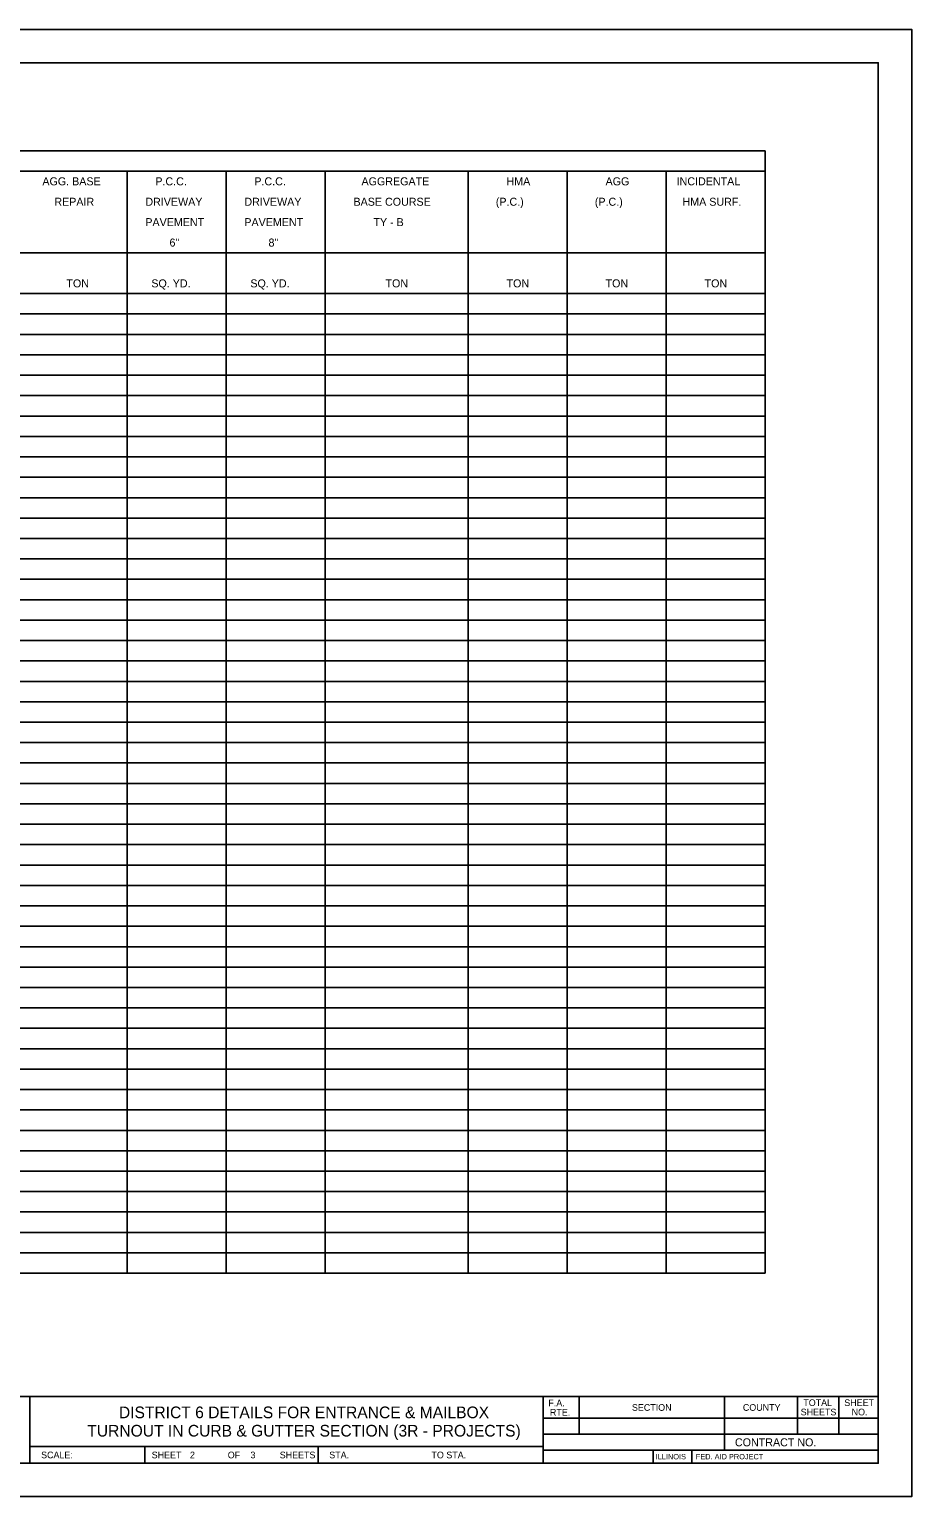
# Model space of a CAD drawing. Extents: x 663632 to 665672, y 1178627 to 1179067.
# Drawn here: x 665407.6 to 665672.3, y 1178627 to 1179067 of the extents above; entities that cross this region are included whole.
import ezdxf

# ---------------------------------------------------------------- set-up
doc = ezdxf.new("R2010")
doc.units = 0
for name, color, linetype in [('Alignment_PR_50 Scale Notation', 7, 'Continuous'), ('Level 48', 7, 'Continuous'), ('Sheets_50 Reference Boundary', 7, 'Continuous'), ('Sheets_General Details', 7, 'Continuous'), ('Sheets_Printer Plotting Border', 7, 'Continuous'), ('Utilities_PR_Notes', 7, 'Continuous')]:
    doc.layers.add(name, color=color, linetype=linetype)

msp = doc.modelspace()

# ---------------------------------------------------------------- linework, layer by layer
at = {"layer": 'Level 48'}
msp.add_lwpolyline([(664992.3, 1179066.97), (665672.3, 1179066.97), (665672.3, 1178626.97), (664992.3, 1178626.97)], close=True, dxfattribs=at)
at = {"layer": 'Sheets_50 Reference Boundary'}
msp.add_lwpolyline([(665032.3, 1179056.96), (665662.3, 1179056.96), (665662.3, 1178656.97), (665032.3, 1178656.97)], close=True, dxfattribs=at)
at = {"layer": 'Sheets_General Details'}
for p, q in [((665672.3, 1179066.97), (664992.3, 1179066.97)), ((665672.3, 1178626.97), (665672.3, 1179066.97)), ((665032.3, 1178656.97), (665662.3, 1178656.97)), ((665407.78, 1178656.97), (665407.78, 1178636.97)), ((665561.78, 1178656.97), (665561.78, 1178636.97)), ((665572.59, 1178656.97), (665572.59, 1178645.66)), ((665616.19, 1178656.97), (665616.19, 1178640.86)), ((665638.03, 1178656.97), (665638.03, 1178645.66)), ((665650.44, 1178656.97), (665650.44, 1178645.66)), ((665561.78, 1178650.46), (665662.3, 1178650.46)), ((665561.78, 1178645.66), (665662.3, 1178645.66)), ((665407.78, 1178641.97), (665561.78, 1178641.97)), ((665442.3, 1178641.97), (665442.3, 1178636.97)), ((665494.3, 1178641.97), (665494.3, 1178636.97)), ((665561.78, 1178640.86), (665662.3, 1178640.86)), ((665594.73, 1178640.86), (665594.73, 1178636.97)), ((665606.33, 1178640.86), (665606.33, 1178636.97)), ((665672.3, 1178626.97), (664992.3, 1178626.97))]:
    msp.add_line(p, q, dxfattribs=at)
msp.add_lwpolyline([(665032.3, 1179056.97), (665662.3, 1179056.97), (665662.3, 1178636.97), (665032.3, 1178636.97)], close=True, dxfattribs=at)
at = {"layer": 'Sheets_Printer Plotting Border'}
msp.add_lwpolyline([(664992.3, 1178626.97), (665672.3, 1178626.97), (665672.3, 1179066.97), (664992.3, 1179066.97)], close=True, dxfattribs=at)
at = {"layer": 'Utilities_PR_Notes'}
for p, q in [((665066.26, 1179030.57), (665628.4, 1179030.57)), ((665628.4, 1178693.97), (665628.4, 1179030.57)), ((665066.26, 1179024.45), (665628.4, 1179024.45)), ((665436.97, 1178693.97), (665436.97, 1179024.45)), ((665466.67, 1178693.97), (665466.67, 1179024.45)), ((665496.37, 1178693.97), (665496.37, 1179024.45)), ((665539.3, 1178693.97), (665539.3, 1179024.45)), ((665569, 1178693.97), (665569, 1179024.45)), ((665598.7, 1178693.97), (665598.7, 1179024.45)), ((665066.26, 1178999.97), (665628.4, 1178999.97)), ((665066.26, 1178987.73), (665628.4, 1178987.73)), ((665066.26, 1178981.61), (665628.4, 1178981.61)), ((665066.26, 1178975.49), (665628.4, 1178975.49)), ((665066.26, 1178969.37), (665628.4, 1178969.37)), ((665066.26, 1178963.25), (665628.4, 1178963.25)), ((665066.26, 1178957.13), (665628.4, 1178957.13)), ((665066.26, 1178951.01), (665628.4, 1178951.01)), ((665066.26, 1178944.89), (665628.4, 1178944.89)), ((665066.26, 1178938.77), (665628.4, 1178938.77)), ((665066.26, 1178932.65), (665628.4, 1178932.65)), ((665066.26, 1178926.53), (665628.4, 1178926.53)), ((665066.26, 1178920.41), (665628.4, 1178920.41)), ((665066.26, 1178914.29), (665628.4, 1178914.29)), ((665066.26, 1178908.17), (665628.4, 1178908.17)), ((665066.26, 1178902.05), (665628.4, 1178902.05)), ((665066.26, 1178895.93), (665628.4, 1178895.93)), ((665066.26, 1178889.81), (665628.4, 1178889.81)), ((665066.26, 1178883.69), (665628.4, 1178883.69)), ((665066.26, 1178877.57), (665628.4, 1178877.57)), ((665066.26, 1178871.45), (665628.4, 1178871.45)), ((665066.26, 1178865.33), (665628.4, 1178865.33)), ((665066.26, 1178859.21), (665628.4, 1178859.21)), ((665066.26, 1178853.09), (665628.4, 1178853.09)), ((665066.26, 1178846.97), (665628.4, 1178846.97)), ((665066.26, 1178840.85), (665628.4, 1178840.85)), ((665066.26, 1178834.73), (665628.4, 1178834.73)), ((665066.26, 1178828.61), (665628.4, 1178828.61)), ((665066.26, 1178822.49), (665628.4, 1178822.49)), ((665066.26, 1178816.37), (665628.4, 1178816.37)), ((665066.26, 1178810.25), (665628.4, 1178810.25)), ((665066.26, 1178804.13), (665628.4, 1178804.13)), ((665066.26, 1178798.01), (665628.4, 1178798.01)), ((665066.26, 1178791.89), (665628.4, 1178791.89)), ((665066.26, 1178785.77), (665628.4, 1178785.77)), ((665066.26, 1178779.65), (665628.4, 1178779.65)), ((665066.26, 1178773.53), (665628.4, 1178773.53)), ((665066.26, 1178767.41), (665628.4, 1178767.41)), ((665066.26, 1178761.29), (665628.4, 1178761.29)), ((665066.26, 1178755.17), (665628.4, 1178755.17)), ((665066.26, 1178749.05), (665628.4, 1178749.05)), ((665066.26, 1178742.93), (665628.4, 1178742.93)), ((665066.26, 1178736.81), (665628.4, 1178736.81)), ((665066.26, 1178730.69), (665628.4, 1178730.69)), ((665066.26, 1178724.57), (665628.4, 1178724.57)), ((665066.26, 1178718.45), (665628.4, 1178718.45)), ((665066.26, 1178712.33), (665628.4, 1178712.33)), ((665066.26, 1178706.21), (665628.4, 1178706.21)), ((665066.26, 1178700.09), (665628.4, 1178700.09)), ((665066.26, 1178693.97), (665628.4, 1178693.97))]:
    msp.add_line(p, q, dxfattribs=at)

# ---------------------------------------------------------------- texts
at = {"layer": 'Alignment_PR_50 Scale Notation'}
for s, p in [('AGG. BASE', (665411.55, 1179020.19)), ('P.C.C.', (665445.43, 1179020.19)), ('P.C.C.', (665475.13, 1179020.19)), ('AGGREGATE', (665507.27, 1179020.19)), ('HMA', (665550.76, 1179020.19)), ('AGG', (665580.48, 1179020.19)), ('INCIDENTAL', (665601.8, 1179020.19)), ('REPAIR', (665415.14, 1179014.07)), ('DRIVEWAY', (665442.44, 1179014.07)), ('DRIVEWAY', (665472.14, 1179014.07)), ('BASE COURSE', (665504.87, 1179014.07)), ('(P.C.)', (665547.56, 1179014.07)), ('(P.C.)', (665577.26, 1179014.07)), ('HMA SURF.', (665603.56, 1179014.07)), ('PAVEMENT', (665442.43, 1179007.95)), ('PAVEMENT', (665472.13, 1179007.95)), ('TY - B', (665510.85, 1179007.95)), ('6"', (665449.68, 1179001.83)), ('8"', (665479.38, 1179001.83)), ('TON', (665418.75, 1178989.59)), ('SQ. YD.', (665444.23, 1178989.59)), ('SQ. YD.', (665473.93, 1178989.59)), ('TON', (665514.47, 1178989.59)), ('TON', (665550.78, 1178989.59)), ('TON', (665580.48, 1178989.59)), ('TON', (665610.18, 1178989.59))]:
    msp.add_text(s, height=2.4, dxfattribs=at).set_placement(p)
at = {"layer": 'Sheets_General Details'}
for s, height, p in [('F.A.  ', 2, (665563.33, 1178654.07)), ('SECTION', 2, (665588.39, 1178652.71)), ('COUNTY', 2, (665621.67, 1178652.71)), ('TOTAL', 2, (665639.8, 1178654.14)), ('SHEET', 2, (665652.09, 1178654.14)), ('DISTRICT 6 DETAILS FOR ENTRANCE & MAILBOX', 3.5, (665434.5, 1178650.49)), ('RTE.', 2, (665563.79, 1178651.27)), ('SHEETS', 2, (665639.01, 1178651.34)), ('NO.', 2, (665654.29, 1178651.34)), ('TURNOUT IN CURB & GUTTER SECTION (3R - PROJECTS)', 3.5, (665425.02, 1178644.99)), ('CONTRACT NO.      ', 2.4, (665619.29, 1178642.06)), ('SCALE:          ', 2, (665411.17, 1178638.47)), ('SHEET', 2, (665444.34, 1178638.47)), (' 2 ', 2, (665455.07, 1178638.47)), ('OF', 2, (665467.16, 1178638.47)), ('3  ', 2, (665473.97, 1178638.47)), ('SHEETS', 2, (665482.74, 1178638.47)), ('STA.', 2, (665497.6, 1178638.47)), ('TO STA.', 2, (665528.26, 1178638.47)), ('ILLINOIS', 1.6, (665595.51, 1178638.16)), ('FED. AID PROJECT', 1.6, (665607.55, 1178638.16))]:
    msp.add_text(s, height=height, dxfattribs=at).set_placement(p)

doc.saveas('drawing.dxf')
